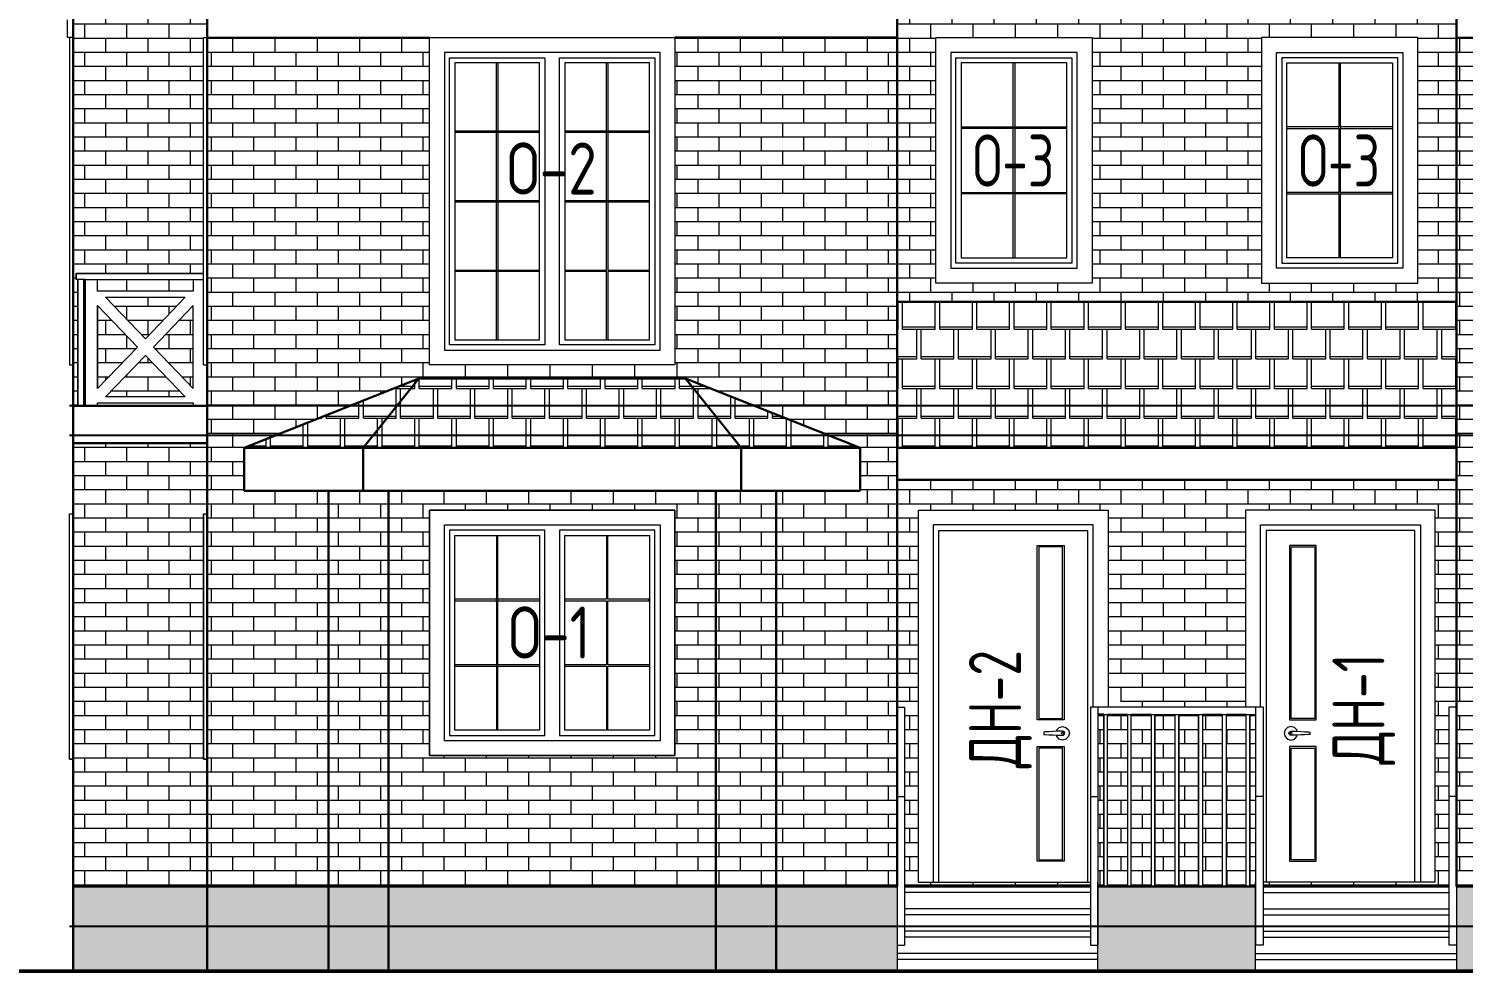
# Model space of a CAD drawing. Header units: millimetres. Extents: x -56498 to 234605, y -296269 to -29969.
# Drawn here: x 164764 to 174410, y -106517 to -100182 of the extents above; entities that cross this region are included whole.
import ezdxf
from ezdxf.enums import TextEntityAlignment as Align

# ---------------------------------------------------------------- set-up
doc = ezdxf.new("R2010")
doc.units = ezdxf.units.MM
doc.header["$LTSCALE"] = 100
for name, color, linetype, lineweight in [('0.3', 7, 'Continuous', 30), ('0.5', 7, 'Continuous', 50), ('Примітки 0.09', 200, 'Continuous', 9), ('Тонкі 0.18', 142, 'Continuous', 18), ('Штрихування 0.09', 253, 'Continuous', 9)]:
    doc.layers.add(name, color=color, linetype=linetype, lineweight=lineweight)
doc.layers.add('ViewPorts', color=240, linetype='Continuous', plot=False)
doc.styles.add('SPDS', font='SPDS.shx', dxfattribs={"width": 0.9})
pattern_1 = [(0, (15, 0), (125, 200), [220, -30]), (0, (15, 15), (125, 200), [220, -30]), (90, (235, 0), (-125, 200), [200, -200]), (90, (265, 0), (-125, 200), [200, -200])]

msp = doc.modelspace()

# ---------------------------------------------------------------- hatches: boundary and pattern name
at = {"layer": 'Штрихування 0.09', "ltscale": 0.75}
h = msp.add_hatch(dxfattribs=at)
h.set_pattern_fill('AR-BRSTD', color=256, scale=1.4, style=0)
h.paths.add_polyline_path([(165939.166, -104241.549), (165064.128, -104241.549), (165064.128, -105946.592), (165964.153, -105946.592), (165964.153, -105091.65), (165939.166, -105091.65)])
h.paths.add_polyline_path([(165939.166, -100241.645), (165964.153, -100241.645), (165964.153, -100121.588), (165964.153, -99172.014), (165459.141, -99994.328), (165459.141, -99901.809), (165064.128, -99901.809), (165064.128, -101066.625), (165939.166, -101066.625)])
h.paths.add_polyline_path([(165939.166, -101066.625), (165064.128, -101066.625), (165064.128, -102716.592), (165094.128, -102716.592), (165094.128, -101866.617), (165084.148, -101866.617), (165084.148, -101826.623), (165144.102, -101826.623), (165939.166, -101826.623)])
h.paths.add_polyline_path([(165939.166, -103441.616), (165964.153, -103441.616), (165964.153, -102966.591), (165064.128, -102966.591), (165064.128, -104241.586), (165939.166, -104241.586)])
h.paths.add_polyline_path([(165870.297, -101866.617), (165227.916, -101866.617), (165227.916, -101946.605), (165870.297, -101946.605)], flags=17)
h.paths.add_polyline_path([(165816.871, -101986.599), (165281.342, -101986.599), (165549.144, -102265.882)], flags=17)
h.paths.add_polyline_path([(165495.644, -102321.634), (165227.916, -102042.351), (165227.916, -102600.841)], flags=17)
h.paths.add_polyline_path([(165549.144, -102377.385), (165281.342, -102656.593), (165816.871, -102656.593)], flags=17)
h.paths.add_polyline_path([(165870.297, -102042.351), (165602.569, -102321.634), (165870.297, -102600.841)], flags=17)
h = msp.add_hatch(dxfattribs=at)
h.set_pattern_fill('AR-BRSTD', color=256, scale=1.4, style=0)
h.paths.add_polyline_path([(174364.104, -99211.631), (174364.104, -99172.078), (173987.018, -99786.104), (172484.128, -99786.104), (170981.239, -99786.104), (170604.153, -99172.078), (170604.153, -101066.625), (170864.147, -101066.625), (170864.147, -100241.645), (171914.121, -100241.645), (171914.121, -101066.625), (173054.136, -101066.625), (173054.136, -100241.645), (174104.11, -100241.645), (174104.11, -101066.625), (174364.104, -101066.625), (174364.104, -100241.645), (174364.104, -100121.588)])
h.paths.add_polyline_path([(173054.136, -101066.625), (171914.121, -101066.625), (171914.121, -101891.604), (170864.147, -101891.604), (170864.147, -101066.625), (170604.153, -101066.625), (170604.153, -102016.614), (174364.104, -102016.614), (174364.104, -101066.625), (174104.11, -101066.625), (174104.11, -101891.604), (173054.136, -101891.604)])
h.paths.add_polyline_path([(172158.485, -100817.843), (173014.689, -100817.843), (173014.689, -100480.343), (172158.485, -100480.343)], flags=24)
h.paths.add_polyline_path([(172154.854, -101371.463), (172990.195, -101371.463), (172990.195, -101012.177), (172154.854, -101012.177)], flags=9)
h = msp.add_hatch(dxfattribs=at)
h.set_pattern_fill('AR-BRSTD', color=256, scale=1.4, style=0)
h.paths.add_polyline_path([(170604.153, -100241.645), (169109.175, -100241.645), (169109.175, -102441.616), (167459.141, -102441.616), (167459.141, -100241.645), (165964.153, -100241.645), (165964.153, -105946.592), (166779.191, -105946.592), (166779.191, -103286.817), (166214.153, -103286.817), (166214.153, -102998.08), (167387.707, -102533.459), (169180.609, -102533.459), (170354.164, -102998.08), (170354.164, -103286.817), (169789.114, -103286.817), (169789.114, -105916.592), (169789.114, -105946.592), (170604.153, -105946.592), (170604.153, -105341.593), (170604.153, -104741.608), (170604.153, -103214.633)])
h.paths.add_polyline_path([(166225.053, -102107.709), (167076.57, -102107.709), (167076.57, -101770.209), (166225.053, -101770.209)], flags=24)
h = msp.add_hatch(dxfattribs=at)
h.set_pattern_fill('AR-BRSTD', color=256, scale=1.4, style=0)
h.paths.add_polyline_path([(179004.104, -100241.645), (177509.116, -100241.645), (177509.116, -101066.625), (179004.104, -101066.625)])
h.paths.add_polyline_path([(175859.082, -100241.645), (174364.104, -100241.645), (174364.104, -101066.625), (175859.082, -101066.625)])
h.paths.add_polyline_path([(175859.082, -101066.625), (174364.104, -101066.625), (174364.104, -104241.586), (175179.143, -104241.586), (175179.143, -103286.817), (174614.093, -103286.817), (174614.093, -102998.08), (175787.648, -102533.459), (177580.55, -102533.459), (178754.104, -102998.08), (178754.104, -103286.817), (178189.066, -103286.817), (178189.066, -104241.586), (179004.104, -104241.586), (179004.104, -101066.625), (177509.116, -101066.625), (177509.116, -102441.616), (175859.157, -102441.616), (175859.082, -102441.616)])
h.paths.add_polyline_path([(179004.104, -104241.586), (178189.066, -104241.586), (178189.066, -105946.592), (179004.104, -105946.592)])
h.paths.add_polyline_path([(175179.143, -104241.586), (174364.104, -104241.586), (174364.104, -104741.608), (174364.104, -105341.593), (174364.104, -105946.592), (175179.143, -105946.592), (175179.143, -105916.592)])
h.paths.add_polyline_path([(177990.132, -102107.709), (178841.648, -102107.709), (178841.648, -101770.209), (177990.132, -101770.209)], flags=24)
at = {"layer": 'Штрихування 0.09'}
for points in [[(168334.132, -100376.635), (168234.109, -100376.635), (168234.109, -100376.935), (168334.132, -100376.935), (168334.132, -100376.635)], [(168929.165, -104016.554), (168929.165, -104026.534), (168939.144, -104026.534), (168939.144, -104016.554), (168929.165, -104016.554)]]:
    msp.add_hatch(color=256, dxfattribs=at).paths.add_polyline_path(points, flags=0)
at = {"layer": 'Штрихування 0.09', "ltscale": 0.75}
h = msp.add_hatch(dxfattribs=at)
h.set_pattern_fill('SQSHNGLE', color=256, scale=500, style=0, pattern_type=2)
h.set_pattern_definition(pattern_1)
h.paths.add_polyline_path([(174364.104, -102016.614), (172734.147, -102016.614), (170604.153, -102016.614), (170604.153, -102998.08), (174364.104, -102998.08)])
h.paths.add_polyline_path([(172158.485, -102492.864), (173002.235, -102492.864), (173002.235, -102155.364), (172158.485, -102155.364)], flags=24)
h = msp.add_hatch(dxfattribs=at)
h.set_pattern_fill('SQSHNGLE', color=256, scale=500, style=0, pattern_type=2)
h.set_pattern_definition(pattern_1)
h.paths.add_polyline_path([(169180.609, -102533.459), (167387.707, -102533.459), (167014.153, -102998.08), (167054.324, -102998.08), (169513.917, -102998.08), (169554.164, -102998.08)])
h.paths.add_polyline_path([(167387.707, -102533.459), (166214.153, -102998.08), (167014.153, -102998.08)])
h.paths.add_polyline_path([(169180.609, -102533.459), (169554.164, -102998.08), (170354.164, -102998.08)])
h = msp.add_hatch(dxfattribs=at)
h.set_pattern_fill('AR-BRSTD', color=256, scale=1.4, style=0)
h.paths.add_polyline_path([(169384.112, -103286.817), (167184.193, -103286.817), (167184.193, -104241.586), (167459.141, -104241.586), (167459.141, -103416.569), (169109.1, -103416.569), (169109.175, -103416.569), (169109.175, -104241.586), (169384.112, -104241.586)])
h.paths.add_polyline_path([(169384.112, -104241.586), (169109.175, -104241.586), (169109.175, -105066.603), (167459.141, -105066.603), (167459.141, -104241.586), (167184.193, -104241.586), (167184.193, -105946.592), (169384.112, -105946.592), (169384.112, -105916.592)])
h.paths.add_polyline_path([(169789.114, -103286.817), (169384.112, -103286.817), (169384.112, -105916.592), (169384.112, -105946.592), (169789.114, -105946.592), (169789.114, -105916.592)])
h.paths.add_polyline_path([(167184.193, -103286.817), (166779.191, -103286.817), (166779.191, -105946.592), (167184.193, -105946.592)])
at = {"layer": 'Штрихування 0.09'}
h = msp.add_hatch(dxfattribs=at)
h.set_pattern_fill('AR-BRSTD', color=256, scale=1.4, style=0)
h.paths.add_polyline_path([(172946.137, -104291.608), (172119.11, -104291.608), (172119.11, -104741.608), (172231.61, -104741.608), (172946.137, -104741.608)], flags=17)
h.paths.add_polyline_path([(172946.137, -103416.629), (174222.118, -103416.629), (174222.118, -105916.592), (173064.153, -105916.592), (173064.153, -105946.592), (174314.056, -105946.592), (174314.056, -105341.593), (174314.056, -104741.608), (174364.104, -104741.608), (174364.104, -103214.633), (172734.147, -103214.633), (170604.153, -103214.633), (170604.153, -104741.608), (170654.201, -104741.608), (170654.201, -105341.593), (170654.201, -105946.592), (171904.104, -105946.592), (171904.104, -105916.592), (170746.137, -105916.592), (170746.137, -103416.629), (172022.118, -103416.629), (172022.118, -104618.1), (172119.11, -104715.092), (172119.11, -104291.608), (172946.137, -104291.608)])
h.paths.add_polyline_path([(173014.104, -105341.593), (173014.104, -104791.582), (172974.712, -104791.582), (172974.712, -105946.592), (173014.104, -105946.592)], flags=17)
h.paths.add_polyline_path([(172949.725, -104791.582), (172815.336, -104791.582), (172815.336, -105946.592), (172949.725, -105946.592)], flags=17)
h.paths.add_polyline_path([(172790.349, -104791.582), (172734.147, -104791.582), (172655.96, -104791.582), (172655.96, -105946.592), (172790.349, -105946.592)], flags=17)
h.paths.add_polyline_path([(172630.973, -104791.582), (172496.615, -104791.582), (172496.615, -105946.592), (172630.973, -105946.592)], flags=17)
h.paths.add_polyline_path([(172471.628, -104791.582), (172337.284, -104791.582), (172337.284, -105946.592), (172471.628, -105946.592)], flags=17)
h.paths.add_polyline_path([(172312.297, -104791.582), (172177.908, -104791.582), (172177.908, -105946.592), (172312.297, -105946.592)], flags=17)
h.paths.add_polyline_path([(172152.921, -104791.582), (172018.532, -104791.582), (172018.532, -105946.592), (172152.921, -105946.592)], flags=17)
h.paths.add_polyline_path([(171993.545, -104791.582), (171954.153, -104791.582), (171954.153, -105341.593), (171954.153, -105946.592), (171993.545, -105946.592)], flags=17)
h.paths.add_polyline_path([(172158.485, -104317.858), (172930.314, -104317.858), (172930.314, -103980.358), (172158.485, -103980.358)], flags=24)
h.paths.add_polyline_path([(172158.485, -104317.858), (172930.314, -104317.858), (172930.314, -103980.358), (172158.485, -103980.358)], flags=25)
at = {"layer": 'Штрихування 0.09', "ltscale": 0.75}
h = msp.add_hatch(dxfattribs=at)
h.set_pattern_fill('FLGSTONE', scale=1000, angle=30, style=0, pattern_type=2)
h.set_pattern_definition([(30, (0, 0), (-500, 866.0254), [200, -800]), (30, (635.5, 459.3), (-500, 866.0254), [180, -820]), (30, (632.8, 503.9), (-500, 866.0254), [160, -840]), (30, (171.8, 422.5), (-500, 866.0254), [120, -40, 80, -760]), (30, (-150, 259.8), (-500, 866.0254), [60, -840, 60, -40]), (30, (169.1, 467.1), (-500, 866.0254), [200, -800]), (30, (626.7, 754.4), (-500, 866.0254), [140, -860]), (30, (131.1, 653), (-500, 866.0254), [140, -40, 260, -560]), (30, (128.4, 697.7), (-500, 866.0254), [240, -40, 60, -40, 40, -580]), (30, (-42.9, 714.3), (-500, 866.0254), [100, -900]), (30, (-62.9, 748.9), (-500, 866.0254), [120, -880]), (30, (100.3, 866.2), (-500, 866.0254), [100, -900]), (30, (-256.1, 683.5), (-500, 866.0254), [100, -900]), (30, (80.3, 900.9), (-500, 866.0254), [120, -880]), (30, (-310.7, 698.2), (-500, 866.0254), [120, -880]), (30, (-202.2, 830.1), (-500, 866.0254), [240, -240, 80, -40, 120, -280]), (30, (-222.2, 864.8), (-500, 866.0254), [240, -240, 240, -280]), (30, (-480, 831.4), (-500, 866.0254), [200, -800]), (120, (0, 0), (-866.0254, -500), [300, -540, 120, -40]), (120, (173.2, 100), (-866.0254, -500), [160, -600, 200, -40]), (120, (207.8, 120), (-866.0254, -500), [160, -600, 60, -40, 100, -40]), (120, (134.4, 447.1), (-866.0254, -500), [60, -940]), (120, (169.1, 467.1), (-866.0254, -500), [60, -940]), (120, (93.7, 677.7), (-866.0254, -500), [100, -900]), (120, (128.4, 697.7), (-866.0254, -500), [100, -900]), (120, (390.3, 363.9), (-866.0254, -500), [160, -460, 340, -40]), (120, (342.3, 567.1), (-866.0254, -500), [180, -820]), (120, (376.9, 587.1), (-866.0254, -500), [180, -820]), (120, (355.7, 343.9), (-866.0254, -500), [160, -440, 100, -40, 220, -40]), (120, (178.9, 1050.1), (-866.0254, -500), [180, -820]), (120, (193.5, 1104.8), (-866.0254, -500), [160, -840]), (120, (598.2, 483.9), (-866.0254, -500), [80, -920]), (120, (632.8, 503.9), (-866.0254, -500), [80, -340, 280, -300]), (120, (457.5, 887.7), (-866.0254, -500), [280, -720]), (120, (592.1, 734.4), (-866.0254, -500), [160, -840]), (120, (626.7, 754.4), (-866.0254, -500), [160, -840]), (120, (771.4, 583.9), (-866.0254, -500), [180, -560, 220, -40]), (75, (-300, 519.6), (-500, 866.0253), [169.7056, -1244.508]), (75, (-118.04, 324.45), (-500, 866.0253), [169.7056, -1244.508]), (75, (-73.4, 327.1), (-500, 866.0253), [169.7056, -1244.508]), (75, (90.5, 283.2), (-500, 866.0253), [169.7056, -1244.508]), (75, (127.85, 258.56), (-500, 866.0253), [169.7056, -1244.058]), (75, (568.9, 374.64), (-500, 866.0253), [113.137, -1301.0765]), (75, (592.8, 573.2), (-500, 866.0253), [141.4213, -1272.792]), (75, (555.5, 597.85), (-500, 866.0253), [141.4213, -1272.792]), (75, (492.1, 907.65), (-500, 866.0253), [254.5584, -1159.655]), (75, (546.74, 893), (-500, 866.0253), [84.853, -1329.3607]), (75, (613.54, 377.3), (-500, 866.0253), [84.853, -1329.3607]), (75, (78.4, 784.26), (-500, 866.0253), [84.853, -1329.3607]), (75, (41.05, 808.9), (-500, 866.0253), [56.5685, -1357.645]), (165, (-87.5, 711.6), (-866.0253, -500), [84.853, -1329.3607]), (165, (-62.9, 748.9), (-866.0253, -500), [113.137, -1301.0765]), (345, (421.4, 1190.14), (866.0253, 500), [141.4213, -1272.792]), (345, (-73.4, 327.1), (866.0253, 500), [169.7056, -1244.508]), (345, (-98.04, 289.8), (866.0253, 500), [197.99, -1216.2237]), (345, (-420, 727.46), (866.0253, 500), [113.137, -1301.0765]), (236.56505, (355.7, 343.92), (-866.0254, -500), [268.33, -1967.738]), (236.56505, (375.7, 309.3), (-866.0254, -500), [268.33, -1967.738]), (183.43495, (101.77, 543.73), (-866.0254, -500), [134.16, -44.72, 223.61, -1833.578]), (183.43495, (104.45, 499.1), (-866.0254, -500), [134.16, -44.72, 223.61, -1833.578]), (183.43495, (588.9, 340), (-866.0254, -500), [178.8854, -2057.1826]), (183.43495, (568.9, 374.64), (-866.0254, -500), [178.8854, -2057.1826]), (183.43495, (558.2, 553.2), (-866.0254, -500), [178.8854, -2057.1826]), (183.43495, (555.5, 597.85), (-866.0254, -500), [178.8854, -2057.1826]), (93.43495, (-76.8, 533), (-500, 866.0254), [178.8854, -2057.1826]), (93.43495, (-32.15, 535.7), (-500, 866.0254), [178.8854, -2057.1826]), (93.43495, (221.58, 936.2), (-500, 866.0254), [134.16, -2101.908]), (93.43495, (139.1, 519.1), (-500, 866.0254), [134.16, -2101.908]), (93.43495, (101.77, 543.73), (-500, 866.0254), [134.16, -2101.908]), (93.43495, (184.26, 960.86), (-500, 866.0254), [89.4427, -2146.6253]), (326.56505, (186.94, 916.2), (500, -866.0254), [178.8854, -2057.1826]), (326.56505, (221.58, 936.2), (500, -866.0254), [178.8854, -2057.1826])])
h.paths.add_polyline_path([(179904.129, -105946.592), (179004.104, -105946.592), (179004.104, -106516.577), (179904.129, -106516.577)])
h.paths.add_polyline_path([(179004.104, -105946.592), (178189.066, -105946.592), (178189.066, -106516.577), (179004.104, -106516.577)])
h.paths.add_polyline_path([(178189.066, -105946.592), (177784.064, -105946.592), (177784.064, -106516.577), (178189.066, -106516.577)])
h.paths.add_polyline_path([(177784.064, -105946.592), (175584.145, -105946.592), (175584.145, -106516.577), (177784.064, -106516.577)])
h.paths.add_polyline_path([(175584.145, -105946.592), (175179.143, -105946.592), (175179.143, -106516.577), (175584.145, -106516.577)])
h.paths.add_polyline_path([(175179.143, -105946.592), (174364.104, -105946.592), (174364.104, -106516.577), (174559.089, -106516.577), (175179.143, -106516.577)])
h.paths.add_polyline_path([(173014.104, -105946.592), (171954.153, -105946.592), (171954.153, -106341.594), (171954.153, -106516.577), (173014.104, -106516.577)])
h.paths.add_polyline_path([(170604.153, -105946.592), (169789.114, -105946.592), (169789.114, -106516.577), (170604.153, -106516.577)])
h.paths.add_polyline_path([(169789.114, -105946.592), (169384.112, -105946.592), (169384.112, -106516.577), (169789.114, -106516.577)])
h.paths.add_polyline_path([(169384.112, -105946.592), (167184.193, -105946.592), (167184.193, -106516.577), (169384.112, -106516.577)])
h.paths.add_polyline_path([(167184.193, -105946.592), (166779.191, -105946.592), (166779.191, -106516.577), (167184.193, -106516.577)])
h.paths.add_polyline_path([(166779.191, -105946.592), (165964.153, -105946.592), (165964.153, -106516.577), (166779.191, -106516.577)])
h.paths.add_polyline_path([(165964.153, -105946.592), (165064.128, -105946.592), (165064.128, -106516.577), (165964.153, -106516.577)])

# ---------------------------------------------------------------- linework, layer by layer
for p, q in [((165964.153, -100121.588), (165964.153, -100241.645)), ((170604.153, -100241.645), (170604.153, -100121.588)), ((170604.153, -100241.645), (169109.175, -100241.645)), ((174364.104, -100241.645), (175859.082, -100241.645)), ((170604.153, -102016.614), (172234.11, -102016.614)), ((174364.104, -102016.614), (172734.147, -102016.614)), ((172234.11, -103214.633), (170604.153, -103214.633)), ((170604.153, -103214.633), (170604.153, -104741.608)), ((170604.153, -104741.608), (170604.153, -103214.633)), ((172734.147, -103214.633), (174364.104, -103214.633)), ((174364.104, -103214.633), (174364.104, -104741.608)), ((174364.104, -104741.608), (174364.104, -103214.633)), ((171993.545, -104791.582), (171954.153, -104791.582)), ((172018.532, -104791.582), (172152.921, -104791.582)), ((172177.908, -104791.582), (172234.11, -104791.582)), ((172234.11, -104791.582), (172312.297, -104791.582)), ((170409.168, -106516.577), (172484.128, -106516.577)), ((174559.089, -106516.577), (172484.128, -106516.577))]:
    msp.add_line(p, q)
at = {"layer": '0.3'}
for p, q in [((165964.153, -100241.645), (165964.153, -99172.014)), ((170604.153, -99172.076), (170604.153, -102016.614)), ((174364.104, -99172.076), (174364.104, -102016.614)), ((165064.128, -99901.809), (165064.128, -104866.618)), ((165064.128, -99901.809), (165064.128, -106516.577)), ((174364.104, -100241.645), (174364.104, -100121.588)), ((165964.153, -100241.645), (165964.153, -106516.577)), ((165964.153, -106516.577), (165964.153, -100241.645)), ((170604.153, -105946.592), (170604.153, -100241.645)), ((174364.104, -105946.592), (174364.104, -100241.645)), ((170604.153, -102016.614), (174364.104, -102016.614)), ((174364.104, -102016.614), (170604.153, -102016.614)), ((167387.707, -102533.459), (166214.153, -102998.08)), ((166214.153, -102998.08), (167387.707, -102533.459)), ((167387.707, -102533.459), (166214.153, -102998.08)), ((167387.707, -102533.459), (167014.153, -102998.08)), ((167014.153, -102998.08), (167387.707, -102533.459)), ((167014.153, -102998.08), (167387.707, -102533.459)), ((169180.609, -102533.459), (167387.707, -102533.459)), ((167387.707, -102533.459), (169180.609, -102533.459)), ((169180.609, -102533.459), (167387.707, -102533.459)), ((169180.609, -102533.459), (169554.164, -102998.08)), ((169180.609, -102533.459), (170354.164, -102998.08)), ((169554.164, -102998.08), (169180.609, -102533.459)), ((170354.164, -102998.08), (169180.609, -102533.459)), ((169554.164, -102998.08), (169180.609, -102533.459)), ((169180.609, -102533.459), (170354.164, -102998.08)), ((165964.153, -102716.592), (165064.128, -102716.592)), ((165064.128, -102716.592), (165964.153, -102716.592)), ((165964.153, -102966.591), (165064.128, -102966.591)), ((165064.128, -102966.591), (165964.153, -102966.591)), ((166214.153, -102998.08), (167054.324, -102998.08)), ((166214.153, -103286.817), (166214.153, -102998.08)), ((166214.153, -102998.08), (167054.324, -102998.08)), ((167014.153, -102998.08), (167014.153, -103286.817)), ((167054.324, -102998.08), (169513.917, -102998.08)), ((167054.324, -102998.08), (169513.917, -102998.08)), ((170354.164, -102998.08), (169513.992, -102998.08)), ((170354.164, -102998.08), (169513.992, -102998.08)), ((169554.164, -102998.08), (169554.164, -103286.817)), ((170354.164, -103286.817), (170354.164, -102998.08)), ((174364.104, -102998.08), (170604.153, -102998.08)), ((170604.153, -102998.08), (174364.104, -102998.08)), ((170354.164, -103286.817), (166214.153, -103286.817)), ((166779.191, -106516.577), (166779.191, -103286.817)), ((166779.191, -103286.817), (166779.191, -106516.577)), ((166779.191, -106516.577), (166779.191, -103286.817)), ((167184.193, -106516.577), (167184.193, -103286.817)), ((169384.112, -105916.592), (169384.112, -103286.817)), ((169789.114, -103286.817), (169789.114, -105916.592)), ((174364.104, -103214.633), (170604.153, -103214.633)), ((165064.128, -105946.592), (170604.153, -105946.592)), ((169384.112, -106516.577), (169384.112, -105916.592)), ((169384.112, -105916.592), (169384.112, -106516.577)), ((169384.112, -106516.577), (169384.112, -105916.592)), ((169789.114, -106516.577), (169789.114, -105916.592)), ((169789.114, -105916.592), (169789.114, -106516.577)), ((169789.114, -106516.577), (169789.114, -105916.592)), ((170654.201, -105946.592), (171904.104, -105946.592)), ((171954.153, -105946.592), (173014.104, -105946.592)), ((174314.056, -105946.592), (173064.153, -105946.592)), ((179904.129, -105946.592), (174364.104, -105946.592))]:
    msp.add_line(p, q, dxfattribs=at)
at = {"layer": '0.5'}
for p, q in [((182509.109, -106516.577), (162459.148, -106516.577)), ((163659.148, -106516.577), (182509.109, -106516.577))]:
    msp.add_line(p, q, dxfattribs=at)
at = {"layer": 'ViewPorts'}
for p, q in [((179904.129, -102716.592), (165039.141, -102716.592)), ((179904.129, -102916.592), (165039.141, -102916.592)), ((179904.129, -106216.592), (165039.141, -106216.592))]:
    msp.add_line(p, q, dxfattribs=at)
at = {"layer": 'Тонкі 0.18'}
for p, q in [((167459.141, -100241.645), (165964.153, -100241.645)), ((165964.153, -100241.645), (170604.153, -100241.645)), ((167459.141, -102441.616), (167459.141, -100241.645)), ((167459.141, -102441.616), (167459.141, -100241.645)), ((169109.1, -100241.645), (169109.1, -102441.616)), ((169109.175, -100241.645), (169109.175, -102441.616)), ((170864.147, -100241.645), (171914.121, -100241.645)), ((170864.147, -101891.604), (170864.147, -100241.645)), ((170864.147, -101891.604), (170864.147, -100241.645)), ((170864.147, -100241.645), (171914.121, -100241.645)), ((171914.121, -100241.645), (171914.121, -101891.604)), ((171914.121, -100241.645), (171914.121, -101891.604)), ((174104.11, -100241.645), (173054.136, -100241.645)), ((173054.136, -100241.645), (173054.136, -101891.604)), ((173054.136, -100241.645), (173054.136, -101891.604)), ((174104.11, -100241.645), (173054.136, -100241.645)), ((174104.11, -101891.604), (174104.11, -100241.645)), ((174104.11, -101891.604), (174104.11, -100241.645)), ((179029.091, -100241.645), (174364.104, -100241.645)), ((167559.164, -100341.593), (167559.164, -102341.593)), ((169009.153, -100341.593), (167559.164, -100341.593)), ((169009.153, -102341.593), (169009.153, -100341.593)), ((170964.17, -100341.593), (170964.17, -101791.582)), ((171814.098, -100341.593), (170964.17, -100341.593)), ((171814.098, -101791.582), (171814.098, -100341.593)), ((173154.159, -101791.582), (173154.159, -100341.593)), ((173154.159, -100341.593), (174004.087, -100341.593)), ((174004.087, -100341.593), (174004.087, -101791.582)), ((165084.148, -101866.617), (165084.148, -101826.623)), ((165084.148, -101826.623), (165939.166, -101826.623)), ((165084.148, -101826.623), (165084.148, -101866.617)), ((165144.102, -101826.623), (165084.148, -101826.623)), ((165939.166, -101826.623), (165144.102, -101826.623)), ((170964.17, -101791.582), (171814.098, -101791.582)), ((174004.087, -101791.582), (173154.159, -101791.582)), ((165094.128, -101866.617), (165084.148, -101866.617)), ((165144.102, -101866.617), (165084.148, -101866.617)), ((165094.128, -102716.592), (165094.128, -101866.617)), ((165094.128, -101866.617), (165094.128, -102716.592)), ((165134.122, -101866.617), (165144.102, -101866.617)), ((165134.122, -102716.592), (165134.122, -101866.617)), ((165134.122, -101866.617), (165134.122, -102716.592)), ((165144.102, -101866.617), (165144.102, -102716.592)), ((165144.102, -101866.617), (165144.102, -102716.592)), ((165144.102, -101866.617), (165939.166, -101866.617)), ((165227.916, -101866.617), (165870.297, -101866.617)), ((165227.916, -101946.605), (165227.916, -101866.617)), ((165227.916, -101946.605), (165227.916, -101866.617)), ((165870.297, -101946.605), (165227.916, -101946.605)), ((165870.297, -101946.605), (165227.916, -101946.605)), ((165870.297, -101866.617), (165870.297, -101946.605)), ((165870.297, -101866.617), (165870.297, -101946.605)), ((171914.121, -101891.604), (170864.147, -101891.604)), ((171914.121, -101891.604), (170864.147, -101891.604)), ((173054.136, -101891.604), (174104.11, -101891.604)), ((173054.136, -101891.604), (174104.11, -101891.604)), ((165227.916, -102042.351), (165227.916, -102600.841)), ((165495.644, -102321.634), (165227.916, -102042.351)), ((165227.916, -102600.841), (165227.916, -102042.351)), ((165227.916, -102042.351), (165495.644, -102321.634)), ((165281.342, -101986.599), (165549.144, -102265.882)), ((165281.342, -101986.599), (165816.871, -101986.599)), ((165549.144, -102265.882), (165281.342, -101986.599)), ((165549.144, -102265.882), (165816.871, -101986.599)), ((165816.871, -101986.599), (165549.144, -102265.882)), ((165870.297, -102042.351), (165602.569, -102321.634)), ((165602.569, -102321.634), (165870.297, -102042.351)), ((165870.297, -102600.841), (165870.297, -102042.351)), ((165227.916, -102600.841), (165495.644, -102321.634)), ((165495.644, -102321.634), (165227.916, -102600.841)), ((165602.569, -102321.634), (165870.297, -102600.841)), ((165870.297, -102600.841), (165602.569, -102321.634)), ((167559.164, -102341.593), (169009.153, -102341.593)), ((165549.144, -102377.385), (165281.342, -102656.593)), ((165281.342, -102656.593), (165549.144, -102377.385)), ((165816.871, -102656.593), (165549.144, -102377.385)), ((165549.144, -102377.385), (165816.871, -102656.593)), ((169109.175, -102441.616), (167459.141, -102441.616)), ((169109.1, -102441.616), (167459.141, -102441.616)), ((165227.916, -102696.587), (165870.297, -102696.587)), ((165227.916, -102716.592), (165227.916, -102696.587)), ((165227.916, -102716.592), (165227.916, -102696.587)), ((165227.916, -102696.587), (165870.297, -102696.587)), ((165816.871, -102656.593), (165281.342, -102656.593)), ((165870.297, -102696.587), (165870.297, -102716.592)), ((165870.297, -102696.587), (165870.297, -102716.592)), ((167459.141, -105066.603), (167459.141, -103416.569)), ((167459.141, -103416.569), (169109.175, -103416.569)), ((167459.141, -103416.569), (167459.141, -105066.528)), ((169109.1, -103416.569), (167459.141, -103416.569)), ((169109.1, -105066.528), (169109.1, -103416.569)), ((169109.175, -103416.569), (169109.175, -105066.603)), ((170746.137, -105916.592), (170746.137, -103416.629)), ((170746.137, -103416.629), (172022.118, -103416.629)), ((170746.137, -105916.592), (170746.137, -103416.629)), ((170746.137, -103416.629), (172022.118, -103416.629)), ((172022.118, -103416.629), (172022.118, -104741.608)), ((172022.118, -103416.629), (172022.118, -104741.608)), ((174222.118, -103416.629), (172946.137, -103416.629)), ((172946.137, -103416.629), (172946.137, -104741.608)), ((172946.137, -103416.629), (172946.137, -104741.608)), ((174222.118, -103416.629), (172946.137, -103416.629)), ((174222.118, -105916.592), (174222.118, -103416.629)), ((174222.118, -105916.592), (174222.118, -103416.629)), ((167559.164, -104966.581), (167559.164, -103516.592)), ((167559.164, -103516.592), (169009.153, -103516.592)), ((169009.153, -103516.592), (169009.153, -104966.581)), ((170846.085, -103516.576), (170846.085, -105916.592)), ((171922.171, -103516.576), (170846.085, -103516.576)), ((170884.128, -105916.592), (170884.128, -103554.619)), ((170884.128, -103554.619), (171884.128, -103554.619)), ((171884.128, -103554.619), (171884.128, -105916.592)), ((171922.171, -104741.608), (171922.171, -103516.576)), ((173046.085, -104741.608), (173046.085, -103516.576)), ((173046.085, -103516.576), (174122.171, -103516.576)), ((174084.128, -103554.619), (173084.128, -103554.619)), ((173084.128, -103554.619), (173084.128, -105916.592)), ((174084.128, -105916.592), (174084.128, -103554.619)), ((174122.171, -103516.576), (174122.171, -105916.592)), ((170604.153, -104741.608), (170654.201, -104741.608)), ((170604.153, -104741.608), (170604.153, -105341.593)), ((170604.153, -104741.608), (170654.201, -104741.608)), ((170654.201, -104741.608), (170654.201, -105916.592)), ((170654.201, -104741.608), (170654.201, -105341.593)), ((171904.104, -104741.608), (171904.104, -105341.593)), ((173064.153, -104741.608), (171904.104, -104741.608)), ((171954.153, -104741.608), (171954.153, -105341.593)), ((173014.104, -104741.608), (173014.104, -105341.593)), ((173064.153, -104741.608), (173064.153, -105341.593)), ((174364.104, -104741.608), (174314.056, -104741.608)), ((174314.056, -104741.608), (174314.056, -105916.592)), ((174314.056, -104741.608), (174314.056, -105341.593)), ((174364.104, -104741.608), (174314.056, -104741.608)), ((174364.104, -104741.608), (174364.104, -105341.593)), ((171954.153, -104791.582), (173014.104, -104791.582)), ((171993.545, -105946.592), (171993.545, -104791.582)), ((171993.545, -104791.582), (171993.545, -105946.592)), ((172018.532, -105946.592), (172018.532, -104791.582)), ((172018.532, -105946.592), (172018.532, -104791.582)), ((172152.921, -104791.582), (172152.921, -105946.592)), ((172152.921, -104791.582), (172152.921, -105946.592)), ((172177.908, -105946.592), (172177.908, -104791.582)), ((172177.908, -105946.592), (172177.908, -104791.582)), ((172312.297, -104791.582), (172312.297, -105946.592)), ((172312.297, -104791.582), (172312.297, -105946.592)), ((172337.284, -104791.582), (172337.284, -105946.592)), ((172337.284, -105946.592), (172337.284, -104791.582)), ((172471.628, -104791.582), (172471.628, -105946.592)), ((172471.628, -104791.582), (172471.628, -105946.592)), ((172496.615, -104791.582), (172496.615, -105946.592)), ((172496.615, -105946.592), (172496.615, -104791.582)), ((172630.973, -104791.582), (172630.973, -105946.592)), ((172630.973, -105946.592), (172630.973, -104791.582)), ((172734.147, -104791.582), (172655.96, -104791.582)), ((172655.96, -104791.582), (172655.96, -105946.592)), ((172655.96, -104791.582), (172655.96, -105946.592)), ((172790.349, -104791.582), (172734.147, -104791.582)), ((172790.349, -105946.592), (172790.349, -104791.582)), ((172790.349, -105946.592), (172790.349, -104791.582)), ((172949.725, -104791.582), (172815.336, -104791.582)), ((172815.336, -104791.582), (172815.336, -105946.592)), ((172815.336, -104791.582), (172815.336, -105946.592)), ((172949.725, -105946.592), (172949.725, -104791.582)), ((172949.725, -105946.592), (172949.725, -104791.582)), ((172974.712, -105946.592), (172974.712, -104791.582)), ((172974.712, -104791.582), (173014.104, -104791.582)), ((172974.712, -104791.582), (172974.712, -105946.592)), ((171598.691, -104908.112), (171590.662, -104908.638)), ((171590.662, -104908.638), (171590.662, -104924.62)), ((171590.662, -104924.62), (171598.691, -104925.146)), ((171624.653, -104906.537), (171598.691, -104908.112)), ((171598.691, -104925.146), (171624.653, -104926.721)), ((171650.99, -104904.961), (171624.653, -104906.537)), ((171624.653, -104926.721), (171650.99, -104928.222)), ((171677.703, -104903.385), (171650.99, -104904.961)), ((171650.99, -104928.222), (171677.703, -104929.798)), ((171674.101, -104903.61), (171676.728, -104893.856)), ((171676.728, -104939.327), (171674.101, -104929.648)), ((171676.728, -104893.856), (171693.386, -104877.198)), ((171693.386, -104955.985), (171676.728, -104939.327)), ((171691.135, -104902.635), (171677.703, -104903.385)), ((171677.703, -104929.798), (171691.135, -104930.623)), ((171716.121, -104902.635), (171691.135, -104902.635)), ((171691.135, -104930.623), (171716.121, -104930.623)), ((171693.386, -104877.198), (171716.121, -104871.12)), ((171709.143, -104916.592), (171711.169, -104911.639)), ((171711.169, -104921.544), (171709.143, -104916.592)), ((171711.169, -104911.639), (171716.121, -104909.613)), ((171716.121, -104923.645), (171711.169, -104921.544)), ((171716.121, -104871.12), (171738.857, -104877.198)), ((171723.1, -104904.511), (171716.121, -104902.635)), ((171716.121, -104909.613), (171721.074, -104911.639)), ((171721.074, -104921.544), (171716.121, -104923.645)), ((171716.121, -104930.623), (171723.1, -104928.747)), ((171721.074, -104911.639), (171723.1, -104916.592)), ((171723.1, -104916.592), (171721.074, -104921.544)), ((171728.277, -104909.613), (171723.1, -104904.511)), ((171723.1, -104928.747), (171728.277, -104923.645)), ((171730.153, -104916.592), (171728.277, -104909.613)), ((171728.277, -104923.645), (171730.153, -104916.592)), ((171738.857, -104877.198), (171755.515, -104893.856)), ((171755.515, -104939.327), (171738.857, -104955.985)), ((171755.515, -104893.856), (171761.593, -104916.592)), ((171761.593, -104916.592), (171755.515, -104939.327)), ((173212.742, -104893.856), (173206.664, -104916.592)), ((173206.664, -104916.592), (173212.742, -104939.327)), ((173229.4, -104877.198), (173212.742, -104893.856)), ((173212.742, -104939.327), (173229.4, -104955.985)), ((173252.136, -104871.12), (173229.4, -104877.198)), ((173238.104, -104916.592), (173239.98, -104909.613)), ((173239.98, -104923.645), (173238.104, -104916.592)), ((173239.98, -104909.613), (173245.157, -104904.511)), ((173245.157, -104928.747), (173239.98, -104923.645)), ((173245.157, -104904.511), (173252.136, -104902.635)), ((173247.183, -104911.639), (173245.157, -104916.592)), ((173245.157, -104916.592), (173247.183, -104921.544)), ((173252.136, -104930.623), (173245.157, -104928.747)), ((173252.136, -104909.613), (173247.183, -104911.639)), ((173247.183, -104921.544), (173252.136, -104923.645)), ((173274.871, -104877.198), (173252.136, -104871.12)), ((173252.136, -104902.635), (173277.122, -104902.635)), ((173257.088, -104911.639), (173252.136, -104909.613)), ((173252.136, -104923.645), (173257.088, -104921.544)), ((173277.122, -104930.623), (173252.136, -104930.623)), ((173259.114, -104916.592), (173257.088, -104911.639)), ((173257.088, -104921.544), (173259.114, -104916.592)), ((173291.529, -104893.856), (173274.871, -104877.198)), ((173274.871, -104955.985), (173291.529, -104939.327)), ((173277.122, -104902.635), (173290.554, -104903.385)), ((173290.554, -104929.798), (173277.122, -104930.623)), ((173290.554, -104903.385), (173317.266, -104904.961)), ((173317.266, -104928.222), (173290.554, -104929.798)), ((173294.155, -104903.61), (173291.529, -104893.856)), ((173291.529, -104939.327), (173294.155, -104929.648)), ((173317.266, -104904.961), (173343.604, -104906.537)), ((173343.604, -104926.721), (173317.266, -104928.222)), ((173343.604, -104906.537), (173369.566, -104908.112)), ((173369.566, -104925.146), (173343.604, -104926.721)), ((173369.566, -104908.112), (173377.595, -104908.638)), ((173377.595, -104924.62), (173369.566, -104925.146)), ((173377.595, -104908.638), (173377.595, -104924.62)), ((169009.153, -104966.581), (167559.164, -104966.581)), ((171716.121, -104962.138), (171693.386, -104955.985)), ((171738.857, -104955.985), (171716.121, -104962.138)), ((173229.4, -104955.985), (173252.136, -104962.138)), ((173252.136, -104962.138), (173274.871, -104955.985)), ((167459.141, -105066.528), (169109.1, -105066.528)), ((169109.175, -105066.603), (167459.141, -105066.603)), ((170604.153, -105341.593), (170604.153, -106341.594)), ((170604.153, -105341.593), (170654.201, -105341.593)), ((170654.201, -105341.593), (170654.201, -106341.594)), ((171904.104, -105341.593), (171904.104, -106341.594)), ((171904.104, -105341.593), (171954.153, -105341.593)), ((171954.153, -105341.593), (171954.153, -106341.594)), ((173014.104, -105341.593), (173014.104, -106341.594)), ((173064.153, -105341.593), (173014.104, -105341.593)), ((173064.153, -105341.593), (173064.153, -106341.594)), ((174314.056, -105341.593), (174314.056, -106341.594)), ((174364.104, -105341.593), (174314.056, -105341.593)), ((170604.153, -105916.592), (170604.153, -106516.577)), ((171904.104, -105986.586), (170654.201, -105986.586)), ((170746.137, -105916.592), (171904.102, -105916.592)), ((170834.152, -105916.592), (171834.153, -105916.592)), ((171954.153, -106516.577), (171954.153, -105916.592)), ((173014.104, -106516.577), (173014.104, -105916.592)), ((174222.118, -105916.592), (173064.152, -105916.592)), ((173064.153, -105986.586), (174314.056, -105986.586)), ((174134.105, -105916.592), (173134.104, -105916.592)), ((174364.104, -105916.592), (174364.104, -106516.577)), ((171904.104, -106096.588), (170654.201, -106096.588)), ((173064.153, -106096.588), (174314.056, -106096.588)), ((171904.104, -106136.582), (170654.201, -106136.582)), ((173064.153, -106136.582), (174314.056, -106136.582)), ((171904.104, -106246.584), (170654.201, -106246.584)), ((171904.104, -106286.578), (170654.201, -106286.578)), ((173064.153, -106246.584), (174314.056, -106246.584)), ((173064.153, -106286.578), (174314.056, -106286.578)), ((170604.153, -106341.594), (170654.201, -106341.594)), ((171904.104, -106341.594), (171954.153, -106341.594)), ((173064.153, -106341.594), (173014.104, -106341.594)), ((174364.104, -106341.594), (174314.056, -106341.594)), ((171954.153, -106396.58), (170604.153, -106396.58)), ((171954.153, -106436.574), (170604.153, -106436.574)), ((173014.104, -106396.58), (174364.104, -106396.58)), ((173014.104, -106436.574), (174364.104, -106436.574))]:
    msp.add_line(p, q, dxfattribs=at)
at = {"layer": 'Штрихування 0.09'}
for p, q in [((165024.134, -100121.588), (165024.134, -100241.645)), ((165064.128, -100241.645), (165024.134, -100241.645)), ((165039.141, -100241.645), (165039.141, -102441.616)), ((165939.166, -100241.645), (165964.153, -100241.645)), ((165939.166, -102441.616), (165939.166, -100241.645)), ((165939.166, -100241.645), (165964.153, -100241.645)), ((167594.13, -102306.627), (167594.13, -100376.635)), ((167594.13, -100376.635), (168234.109, -100376.635)), ((167629.172, -100411.601), (167629.172, -102271.585)), ((168199.143, -100411.601), (167629.172, -100411.601)), ((167909.13, -100869.094), (167909.13, -100411.601)), ((167919.11, -100411.601), (167919.11, -100869.094)), ((168199.143, -102271.585), (168199.143, -100411.601)), ((168234.109, -100376.635), (168234.109, -102306.627)), ((168334.132, -102306.627), (168334.132, -100376.635)), ((168334.132, -100376.635), (168974.111, -100376.635)), ((168369.173, -100411.601), (168369.173, -102271.585)), ((168939.144, -100411.601), (168369.173, -100411.601)), ((168649.131, -100869.094), (168649.131, -100411.601)), ((168659.111, -100411.601), (168659.111, -100869.094)), ((168939.144, -102271.585), (168939.144, -100411.601)), ((168974.111, -100376.635), (168974.111, -102306.627)), ((170999.136, -101756.615), (170999.136, -100376.635)), ((170999.136, -100376.635), (171779.132, -100376.635)), ((171034.103, -100411.601), (171034.103, -101721.649)), ((171744.165, -100411.601), (171034.103, -100411.601)), ((171384.144, -100841.63), (171384.144, -100411.601)), ((171394.124, -100411.601), (171394.124, -100841.63)), ((171744.165, -101721.649), (171744.165, -100411.601)), ((171779.132, -100376.635), (171779.132, -101756.615)), ((173189.125, -100376.635), (173189.125, -101756.615)), ((173969.121, -100376.635), (173189.125, -100376.635)), ((173224.092, -101721.649), (173224.092, -100411.601)), ((173224.092, -100411.601), (173934.154, -100411.601)), ((173574.133, -100411.601), (173574.133, -100841.63)), ((173584.113, -100841.63), (173584.113, -100411.601)), ((173934.154, -100411.601), (173934.154, -101721.649)), ((173969.121, -101756.615), (173969.121, -100376.635)), ((167629.172, -100869.094), (167909.13, -100869.094)), ((167909.13, -100879.148), (167629.172, -100879.148)), ((167909.13, -100869.094), (167909.13, -100879.148)), ((167909.13, -101336.641), (167909.13, -100879.148)), ((167919.11, -100879.148), (167919.11, -100869.094)), ((167919.11, -100869.094), (168199.143, -100869.094)), ((167919.11, -100879.148), (167919.11, -101336.641)), ((168199.143, -100879.148), (167919.11, -100879.148)), ((168369.173, -100869.094), (168649.131, -100869.094)), ((168649.131, -100879.148), (168369.173, -100879.148)), ((168649.131, -100869.094), (168649.131, -100879.148)), ((168649.131, -101336.641), (168649.131, -100879.148)), ((168659.111, -100879.148), (168659.111, -100869.094)), ((168659.111, -100869.094), (168939.144, -100869.094)), ((168659.111, -100879.148), (168659.111, -101336.641)), ((168939.144, -100879.148), (168659.111, -100879.148)), ((171034.103, -100841.63), (171384.144, -100841.63)), ((171384.144, -100851.61), (171034.103, -100851.61)), ((171384.144, -100841.63), (171384.144, -100851.61)), ((171384.144, -101281.64), (171384.144, -100851.61)), ((171394.124, -100851.61), (171394.124, -100841.63)), ((171394.124, -100841.63), (171744.165, -100841.63)), ((171394.124, -100851.61), (171394.124, -101281.64)), ((171744.165, -100851.61), (171394.124, -100851.61)), ((173574.133, -100841.63), (173224.092, -100841.63)), ((173224.092, -100851.61), (173574.133, -100851.61)), ((173574.133, -100851.61), (173574.133, -100841.63)), ((173574.133, -100851.61), (173574.133, -101281.64)), ((173934.154, -100841.63), (173584.113, -100841.63)), ((173584.113, -100841.63), (173584.113, -100851.61)), ((173584.113, -101281.64), (173584.113, -100851.61)), ((173584.113, -100851.61), (173934.154, -100851.61)), ((171034.103, -101281.64), (171384.144, -101281.64)), ((171384.144, -101281.64), (171384.144, -101291.619)), ((171394.124, -101291.619), (171394.124, -101281.64)), ((171394.124, -101281.64), (171744.165, -101281.64)), ((173574.133, -101281.64), (173224.092, -101281.64)), ((173574.133, -101291.619), (173574.133, -101281.64)), ((173934.154, -101281.64), (173584.113, -101281.64)), ((173584.113, -101281.64), (173584.113, -101291.619)), ((167629.172, -101336.641), (167909.13, -101336.641)), ((167909.13, -101346.62), (167629.172, -101346.62)), ((167909.13, -101336.641), (167909.13, -101346.62)), ((167909.13, -101804.113), (167909.13, -101346.62)), ((167919.11, -101346.62), (167919.11, -101336.641)), ((167919.11, -101336.641), (168199.143, -101336.641)), ((167919.11, -101346.62), (167919.11, -101804.113)), ((168199.143, -101346.62), (167919.11, -101346.62)), ((168369.173, -101336.641), (168649.131, -101336.641)), ((168649.131, -101346.62), (168369.173, -101346.62)), ((168649.131, -101336.641), (168649.131, -101346.62)), ((168649.131, -101804.113), (168649.131, -101346.62)), ((168659.111, -101346.62), (168659.111, -101336.641)), ((168659.111, -101336.641), (168939.144, -101336.641)), ((168659.111, -101346.62), (168659.111, -101804.113)), ((168939.144, -101346.62), (168659.111, -101346.62)), ((171384.144, -101291.619), (171034.103, -101291.619)), ((171384.144, -101721.649), (171384.144, -101291.619)), ((171394.124, -101291.619), (171394.124, -101721.649)), ((171744.165, -101291.619), (171394.124, -101291.619)), ((173224.092, -101291.619), (173574.133, -101291.619)), ((173574.133, -101291.619), (173574.133, -101721.649)), ((173584.113, -101721.649), (173584.113, -101291.619)), ((173584.113, -101291.619), (173934.154, -101291.619)), ((171779.132, -101756.615), (170999.136, -101756.615)), ((171034.103, -101721.649), (171744.165, -101721.649)), ((173189.125, -101756.615), (173969.121, -101756.615)), ((173934.154, -101721.649), (173224.092, -101721.649)), ((167629.172, -101804.113), (167909.13, -101804.113)), ((167909.13, -101814.093), (167629.172, -101814.093)), ((167909.13, -101804.113), (167909.13, -101814.093)), ((167909.13, -102271.585), (167909.13, -101814.093)), ((167919.11, -101814.093), (167919.11, -101804.113)), ((167919.11, -101804.113), (168199.143, -101804.113)), ((167919.11, -101814.093), (167919.11, -102271.585)), ((168199.143, -101814.093), (167919.11, -101814.093)), ((168369.173, -101804.113), (168649.131, -101804.113)), ((168649.131, -101814.093), (168369.173, -101814.093)), ((168649.131, -102271.585), (168649.131, -101814.093)), ((168659.111, -101804.113), (168939.144, -101804.113)), ((168659.111, -101814.093), (168659.111, -102271.585)), ((168939.144, -101814.093), (168659.111, -101814.093)), ((168234.109, -102306.627), (167594.13, -102306.627)), ((167629.172, -102271.585), (168199.143, -102271.585)), ((168974.111, -102306.627), (168334.132, -102306.627)), ((168369.173, -102271.585), (168939.144, -102271.585)), ((165039.141, -102441.616), (165064.128, -102441.616)), ((165939.166, -102441.616), (165964.153, -102441.616)), ((165039.141, -105091.575), (165039.141, -103441.616)), ((165039.141, -103441.616), (165064.128, -103441.616)), ((165939.166, -105091.65), (165939.166, -103441.616)), ((165939.166, -103441.616), (165964.153, -103441.616)), ((165939.166, -103441.616), (165939.166, -105091.575)), ((165939.166, -103441.616), (165964.153, -103441.616)), ((167594.13, -103551.558), (167594.13, -104931.539)), ((168234.109, -103551.558), (167594.13, -103551.558)), ((167629.172, -104896.572), (167629.172, -103586.6)), ((167629.172, -103586.6), (168199.143, -103586.6)), ((167909.13, -103586.6), (167909.13, -104016.554)), ((167919.11, -104016.554), (167919.11, -103586.6)), ((168199.143, -103586.6), (168199.143, -104896.572)), ((168234.109, -104931.539), (168234.109, -103551.558)), ((168334.132, -103551.558), (168334.132, -104931.539)), ((168974.111, -103551.558), (168334.132, -103551.558)), ((168369.173, -104896.572), (168369.173, -103586.6)), ((168369.173, -103586.6), (168939.144, -103586.6)), ((168649.131, -103586.6), (168649.131, -104016.554)), ((168659.111, -104016.554), (168659.111, -103586.6)), ((168939.144, -103586.6), (168939.144, -104896.572)), ((168974.111, -104931.539), (168974.111, -103551.558)), ((171546.091, -104826.624), (171546.091, -103654.642)), ((171546.091, -103654.642), (171726.101, -103654.642)), ((171716.121, -103664.622), (171556.145, -103664.622)), ((171556.145, -103664.622), (171556.145, -104816.644)), ((171716.121, -104816.644), (171716.121, -103664.622)), ((171726.101, -103654.642), (171726.101, -104826.624)), ((173422.166, -103654.642), (173242.156, -103654.642)), ((173242.156, -103654.642), (173242.156, -104826.624)), ((173252.136, -104816.644), (173252.136, -103664.622)), ((173252.136, -103664.622), (173412.112, -103664.622)), ((173412.112, -103664.622), (173412.112, -104816.644)), ((173422.166, -104826.624), (173422.166, -103654.642)), ((167909.13, -104016.554), (167629.172, -104016.554)), ((167629.172, -104026.534), (167909.13, -104026.534)), ((167909.13, -104026.534), (167909.13, -104016.554)), ((167909.13, -104026.534), (167909.13, -104456.563)), ((168199.143, -104016.554), (167919.11, -104016.554)), ((167919.11, -104016.554), (167919.11, -104026.534)), ((167919.11, -104456.563), (167919.11, -104026.534)), ((167919.11, -104026.534), (168199.143, -104026.534)), ((168649.131, -104016.554), (168369.173, -104016.554)), ((168369.173, -104026.534), (168649.131, -104026.534)), ((168649.131, -104026.534), (168649.131, -104456.563)), ((168939.144, -104016.554), (168659.111, -104016.554)), ((168659.111, -104456.563), (168659.111, -104026.534)), ((168659.111, -104026.534), (168939.144, -104026.534)), ((167909.13, -104456.563), (167629.172, -104456.563)), ((167629.172, -104466.543), (167909.13, -104466.543)), ((167909.13, -104466.543), (167909.13, -104456.563)), ((167909.13, -104466.543), (167909.13, -104896.572)), ((168199.143, -104456.563), (167919.11, -104456.563)), ((167919.11, -104456.563), (167919.11, -104466.543)), ((167919.11, -104896.572), (167919.11, -104466.543)), ((167919.11, -104466.543), (168199.143, -104466.543)), ((168649.131, -104456.563), (168369.173, -104456.563)), ((168369.173, -104466.543), (168649.131, -104466.543)), ((168649.131, -104466.543), (168649.131, -104896.572)), ((168939.144, -104456.563), (168659.111, -104456.563)), ((168659.111, -104896.572), (168659.111, -104466.543)), ((168659.111, -104466.543), (168939.144, -104466.543)), ((171726.101, -104826.624), (171546.091, -104826.624)), ((171556.145, -104816.644), (171716.121, -104816.644)), ((173242.156, -104826.624), (173422.166, -104826.624)), ((173412.112, -104816.644), (173252.136, -104816.644)), ((167594.13, -104931.539), (168234.109, -104931.539)), ((168199.143, -104896.572), (167629.172, -104896.572)), ((168334.132, -104931.539), (168974.111, -104931.539)), ((168939.144, -104896.572), (168369.173, -104896.572)), ((171546.091, -105776.575), (171546.091, -105006.634)), ((171546.091, -105006.634), (171726.101, -105006.634)), ((171716.121, -105016.614), (171556.145, -105016.614)), ((171556.145, -105016.614), (171556.145, -105766.595)), ((171716.121, -105766.595), (171716.121, -105016.614)), ((171726.101, -105006.634), (171726.101, -105776.575)), ((173422.166, -105006.634), (173242.156, -105006.634)), ((173242.156, -105006.634), (173242.156, -105776.575)), ((173252.136, -105766.595), (173252.136, -105016.614)), ((173252.136, -105016.614), (173412.112, -105016.614)), ((173412.112, -105016.614), (173412.112, -105766.595)), ((173422.166, -105776.575), (173422.166, -105006.634)), ((165039.141, -105091.575), (165064.128, -105091.575)), ((165064.128, -105091.65), (165039.141, -105091.65)), ((165939.166, -105091.575), (165964.153, -105091.575)), ((165964.153, -105091.65), (165939.166, -105091.65)), ((171726.101, -105776.575), (171546.091, -105776.575)), ((171556.145, -105766.595), (171716.121, -105766.595)), ((173242.156, -105776.575), (173422.166, -105776.575)), ((173412.112, -105766.595), (173252.136, -105766.595))]:
    msp.add_line(p, q, dxfattribs=at)

# ---------------------------------------------------------------- texts
at = {"layer": 'Примітки 0.09', "style": 'SPDS', "width": 0.9}
for p in [(171386.418, -101243.111), (173576.407, -101243.111)]:
    msp.add_text('О-3', height=350, dxfattribs=at).set_placement(p, align=Align.CENTER)
at = {"layer": 'Примітки 0.09', "style": 'SPDS'}
for s, p in [('О-2', (168281.442, -101296.365)), ('О-1', (168266.029, -104414.814))]:
    msp.add_text(s, height=350, dxfattribs=at).set_placement(p, align=Align.CENTER)
at = {"layer": 'Примітки 0.09', "style": 'SPDS', "width": 0.9}
for s, p in [('ДH-2', (171436.588, -104754.26)), ('ДH-1', (173880.08, -104754.26))]:
    msp.add_text(s, height=350, rotation=90, dxfattribs=at).set_placement(p, align=Align.CENTER)

doc.saveas('drawing.dxf')
